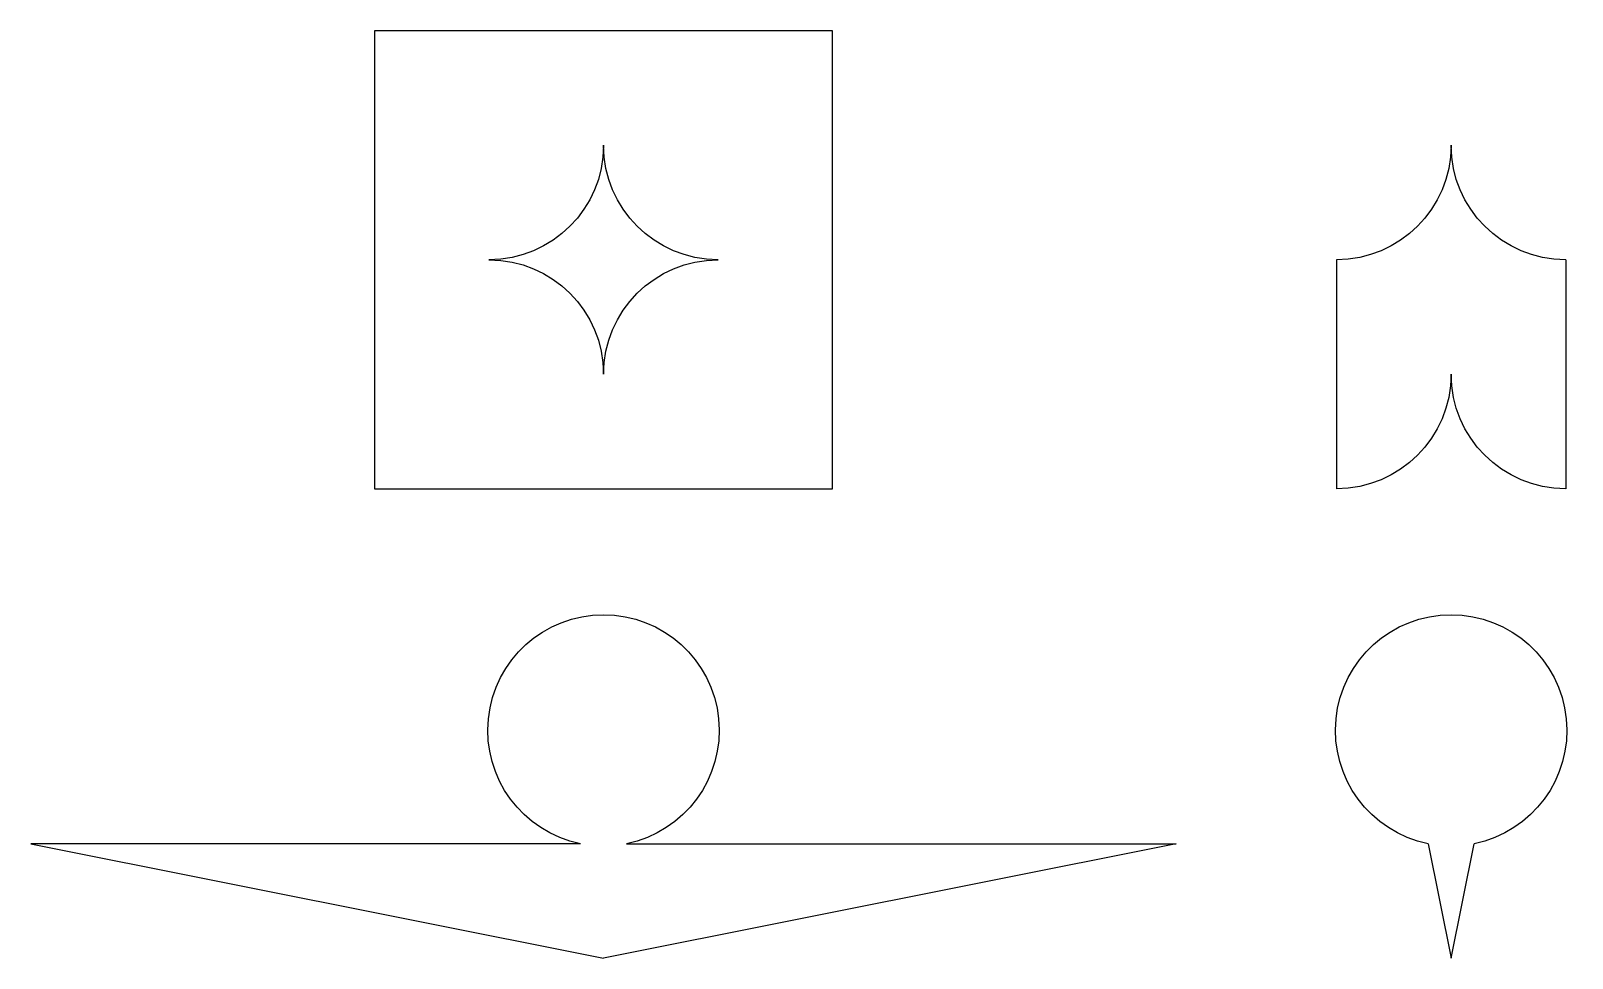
# Model space of a CAD drawing. Header units: millimetres. Extents: x -50 to 85, y -20 to 61.
import ezdxf

# ---------------------------------------------------------------- set-up
doc = ezdxf.new("R2010")
doc.units = ezdxf.units.MM
doc.header["$MEASUREMENT"] = 0
doc.layers.add('DEFAULT', color=18, linetype='Continuous', true_color=0x000000)

msp = doc.modelspace()

# ---------------------------------------------------------------- linework, layer by layer
at = {"layer": 'DEFAULT'}
for p, q in [((-50, -9.9), (0, -19.9)), ((-2, -9.9), (-50, -9.9)), ((50, -9.9), (0, -19.9)), ((2, -9.9), (50, -9.9))]:
    msp.add_line(p, q, dxfattribs=at)
msp.add_lwpolyline([(-20, 21.1), (20, 21.1), (20, 61.1), (-20, 61.1)], close=True, dxfattribs=at)
for points in [[(64, 41.1), (64, 21.1)], [(84, 41.1), (84, 21.1)], [(72, -9.9), (74, -19.9), (76, -9.9)]]:
    msp.add_lwpolyline(points, dxfattribs=at)
at = {"layer": 'DEFAULT', "extrusion": (0, 0, -1)}
for centre, radius, start, end in [((10, 51.1), 10, 180, 270), ((-10, 51.1), 10, 270, 0), ((-64, 51.1), 10, 180, 270), ((-84, 51.1), 10, 270, 0), ((10, 31.1), 10, 90, 180), ((-10, 31.1), 10, 0, 90), ((-64, 31.1), 10, 180, 270), ((-84, 31.1), 10, 270, 0), ((0, 0), 10.1, 281.4212, 258.5788), ((-74, 0), 10.1, 281.4212, 258.5788)]:
    msp.add_arc(centre, radius, start, end, dxfattribs=at)

doc.saveas('drawing.dxf')
